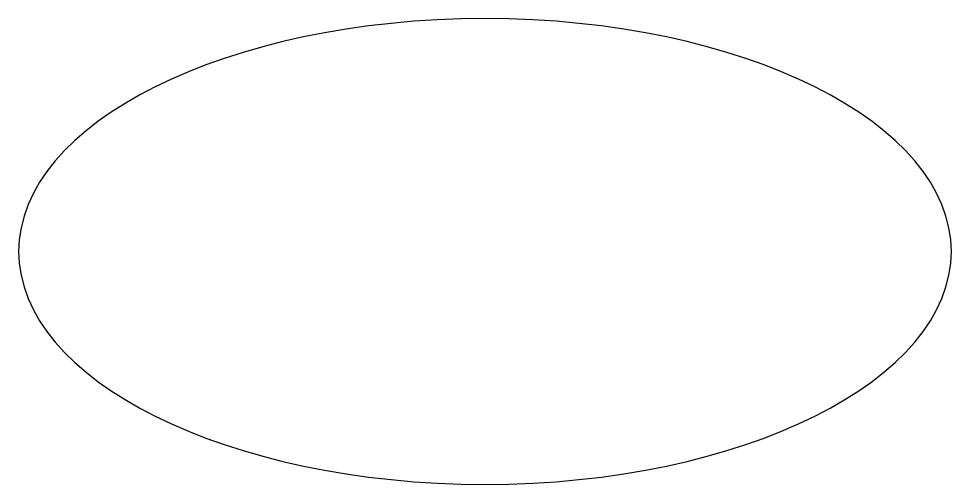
# Model space of a CAD drawing. Header units: millimetres. Extents: x 0 to 20, y 15 to 25.
import ezdxf

# ---------------------------------------------------------------- set-up
doc = ezdxf.new("R2010")
doc.units = ezdxf.units.MM
doc.layers.add('Contour0', color=7, linetype='CONTINUOUS')

msp = doc.modelspace()

# ---------------------------------------------------------------- linework, layer by layer
at = {"layer": 'Contour0'}
msp.add_ellipse((10, 20), major_axis=(10, 0), ratio=0.5, start_param=0, end_param=6.28318, dxfattribs=at)

doc.saveas('drawing.dxf')
